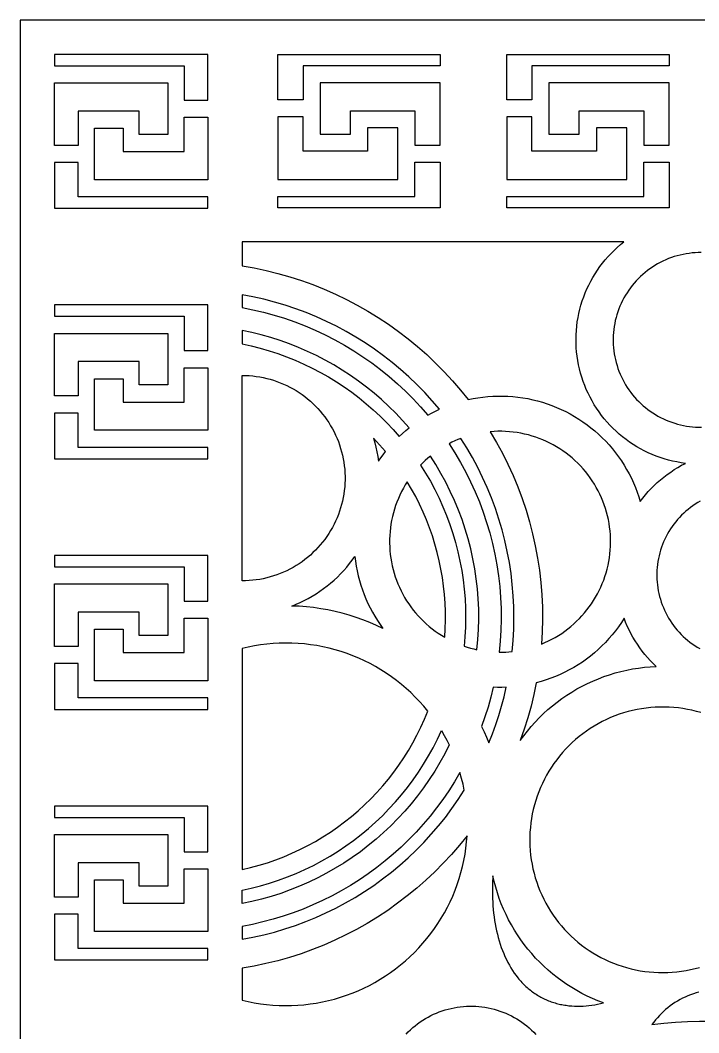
# Model space of a CAD drawing. Header units: millimetres. Extents: x 18407 to 19207, y 1 to 1601.
# Drawn here: x 18407 to 18805, y 1008 to 1601 of the extents above; entities that cross this region are included whole.
import ezdxf

# ---------------------------------------------------------------- set-up
doc = ezdxf.new("R2010")
doc.units = ezdxf.units.MM
doc.layers.get('0').update_dxf_attribs({"color": 1, "true_color": 0xff0000})

msp = doc.modelspace()

# ---------------------------------------------------------------- linework, layer by layer
for points in [[(18407.23, 1.46), (19207.23, 1.46), (19207.23, 1601.46), (18407.23, 1601.46)], [(18427.23, 1574.81), (18503.25, 1574.81), (18503.25, 1554.66), (18517.23, 1554.66), (18517.23, 1581.46), (18427.23, 1581.46)], [(18653.32, 1574.82), (18572.96, 1574.82), (18572.96, 1554.73), (18558.18, 1554.73), (18558.18, 1581.46), (18653.32, 1581.46)], [(18787.45, 1574.82), (18707.09, 1574.82), (18707.09, 1554.73), (18692.31, 1554.73), (18692.31, 1581.46), (18787.45, 1581.46)], [(18427.23, 1528.05), (18427.23, 1564.78), (18493.79, 1564.78), (18493.79, 1534.52), (18476.96, 1534.52), (18476.96, 1548.19), (18441.21, 1548.19), (18441.21, 1528.05)], [(18653.32, 1528.19), (18653.32, 1564.82), (18582.96, 1564.82), (18582.96, 1534.64), (18600.75, 1534.64), (18600.75, 1548.28), (18638.54, 1548.28), (18638.54, 1528.19)], [(18787.45, 1528.19), (18787.45, 1564.82), (18717.09, 1564.82), (18717.09, 1534.64), (18734.88, 1534.64), (18734.88, 1548.28), (18772.67, 1548.28), (18772.67, 1528.19)], [(18517.23, 1544.64), (18517.23, 1507.91), (18450.67, 1507.91), (18450.67, 1538.17), (18467.5, 1538.17), (18467.5, 1524.49), (18503.25, 1524.49), (18503.25, 1544.64)], [(18558.18, 1544.73), (18558.18, 1508.1), (18628.54, 1508.1), (18628.54, 1538.28), (18610.75, 1538.28), (18610.75, 1524.64), (18572.96, 1524.64), (18572.96, 1544.73)], [(18692.31, 1544.73), (18692.31, 1508.1), (18762.67, 1508.1), (18762.67, 1538.28), (18744.88, 1538.28), (18744.88, 1524.64), (18707.09, 1524.64), (18707.09, 1544.73)], [(18517.23, 1497.88), (18441.21, 1497.88), (18441.21, 1518.02), (18427.23, 1518.02), (18427.23, 1491.23), (18517.23, 1491.23)], [(18558.18, 1498.1), (18638.54, 1498.1), (18638.54, 1518.19), (18653.32, 1518.19), (18653.32, 1491.46), (18558.18, 1491.46)], [(18692.31, 1498.1), (18772.67, 1498.1), (18772.67, 1518.19), (18787.45, 1518.19), (18787.45, 1491.46), (18692.31, 1491.46)], [(18427.23, 1427.83), (18503.25, 1427.83), (18503.25, 1407.69), (18517.23, 1407.69), (18517.23, 1434.49), (18427.23, 1434.49)], [(18427.23, 1381.07), (18427.23, 1417.8), (18493.79, 1417.8), (18493.79, 1387.54), (18476.96, 1387.54), (18476.96, 1401.22), (18441.21, 1401.22), (18441.21, 1381.07)], [(18517.23, 1397.66), (18517.23, 1360.93), (18450.67, 1360.93), (18450.67, 1391.19), (18467.5, 1391.19), (18467.5, 1377.52), (18503.25, 1377.52), (18503.25, 1397.66)], [(18517.23, 1350.9), (18441.21, 1350.9), (18441.21, 1371.05), (18427.23, 1371.05), (18427.23, 1344.25), (18517.23, 1344.25)], [(18427.23, 1280.85), (18503.25, 1280.85), (18503.25, 1260.71), (18517.23, 1260.71), (18517.23, 1287.51), (18427.23, 1287.51)], [(18427.23, 1234.1), (18427.23, 1270.83), (18493.79, 1270.83), (18493.79, 1240.57), (18476.96, 1240.57), (18476.96, 1254.24), (18441.21, 1254.24), (18441.21, 1234.1)], [(18517.23, 1250.68), (18517.23, 1213.95), (18450.67, 1213.95), (18450.67, 1244.21), (18467.5, 1244.21), (18467.5, 1230.54), (18503.25, 1230.54), (18503.25, 1250.68)], [(18517.23, 1203.93), (18441.21, 1203.93), (18441.21, 1224.07), (18427.23, 1224.07), (18427.23, 1197.27), (18517.23, 1197.27)], [(18427.23, 1133.88), (18503.25, 1133.88), (18503.25, 1113.73), (18517.23, 1113.73), (18517.23, 1140.53), (18427.23, 1140.53)], [(18427.23, 1087.12), (18427.23, 1123.85), (18493.79, 1123.85), (18493.79, 1093.59), (18476.96, 1093.59), (18476.96, 1107.26), (18441.21, 1107.26), (18441.21, 1087.12)], [(18517.23, 1103.71), (18517.23, 1066.98), (18450.67, 1066.98), (18450.67, 1097.24), (18467.5, 1097.24), (18467.5, 1083.57), (18503.25, 1083.57), (18503.25, 1103.71)], [(18517.23, 1056.95), (18441.21, 1056.95), (18441.21, 1077.09), (18427.23, 1077.09), (18427.23, 1050.3), (18517.23, 1050.3)]]:
    msp.add_lwpolyline(points, close=True)
for points in [[(18760.97, 1471.46), (18537.23, 1471.46), (18537.23, 1457.39)], [(18797.04, 1341.56), (18794.54, 1341.92), (18792.05, 1342.35), (18789.57, 1342.88), (18787.12, 1343.48), (18784.69, 1344.18), (18782.28, 1344.95), (18779.91, 1345.81), (18777.56, 1346.76), (18775.25, 1347.78), (18772.97, 1348.88), (18770.74, 1350.06), (18768.54, 1351.32), (18766.4, 1352.65), (18764.29, 1354.05), (18762.24, 1355.53), (18760.24, 1357.08), (18758.3, 1358.7), (18756.41, 1360.38), (18754.59, 1362.13), (18752.82, 1363.93), (18751.12, 1365.8), (18749.48, 1367.73), (18747.91, 1369.71), (18746.41, 1371.75), (18744.99, 1373.84), (18743.63, 1375.97), (18742.35, 1378.15), (18741.15, 1380.37), (18740.02, 1382.64), (18738.98, 1384.94), (18738.01, 1387.27), (18737.13, 1389.64), (18736.33, 1392.04), (18735.61, 1394.46), (18734.97, 1396.91), (18734.42, 1399.38), (18733.96, 1401.86), (18733.58, 1404.36), (18733.29, 1406.87), (18733.09, 1409.39), (18732.98, 1411.92), (18732.95, 1414.45), (18733.01, 1416.97), (18733.16, 1419.5), (18733.39, 1422.01), (18733.71, 1424.52), (18734.12, 1427.02), (18734.62, 1429.5), (18735.2, 1431.96), (18735.86, 1434.4), (18736.61, 1436.81), (18737.44, 1439.2), (18738.36, 1441.55), (18739.35, 1443.88), (18740.43, 1446.16), (18741.58, 1448.41), (18742.81, 1450.62), (18744.12, 1452.79), (18745.5, 1454.9), (18746.96, 1456.97), (18748.48, 1458.99), (18750.07, 1460.95), (18751.73, 1462.86), (18753.46, 1464.7), (18755.25, 1466.49), (18757.1, 1468.21), (18759.01, 1469.87), (18760.97, 1471.46)], [(18806.27, 1465.18), (18804.5, 1465.16), (18802.72, 1465.08), (18800.95, 1464.94), (18799.18, 1464.74), (18797.42, 1464.47), (18795.67, 1464.15), (18793.94, 1463.76), (18792.21, 1463.31), (18790.51, 1462.81), (18788.82, 1462.24), (18787.16, 1461.62), (18785.51, 1460.94), (18783.89, 1460.21), (18782.3, 1459.41), (18780.74, 1458.57), (18779.21, 1457.66), (18777.7, 1456.71), (18776.24, 1455.71), (18774.81, 1454.65), (18773.41, 1453.54), (18772.06, 1452.39), (18770.74, 1451.19), (18769.47, 1449.95), (18768.25, 1448.66), (18767.06, 1447.33), (18765.93, 1445.96), (18764.84, 1444.56), (18763.8, 1443.11), (18762.82, 1441.63), (18761.88, 1440.12), (18761, 1438.57), (18760.18, 1437), (18759.4, 1435.4), (18758.69, 1433.77), (18758.03, 1432.12), (18757.43, 1430.44), (18756.89, 1428.75), (18756.4, 1427.04), (18755.98, 1425.31), (18755.62, 1423.57), (18755.31, 1421.82), (18755.07, 1420.05), (18754.89, 1418.28), (18754.77, 1416.51), (18754.72, 1414.73), (18754.72, 1412.95), (18754.79, 1411.18), (18754.92, 1409.4), (18755.11, 1407.63), (18755.36, 1405.87), (18755.67, 1404.12), (18756.04, 1402.38), (18756.48, 1400.66), (18756.97, 1398.95), (18757.52, 1397.26), (18758.13, 1395.59), (18758.8, 1393.94), (18759.52, 1392.32), (18760.3, 1390.72), (18761.14, 1389.15), (18762.03, 1387.61), (18762.97, 1386.1), (18763.97, 1384.63), (18765.01, 1383.19), (18766.1, 1381.78), (18767.25, 1380.42), (18768.44, 1379.1), (18769.67, 1377.82), (18770.95, 1376.58), (18772.27, 1375.39), (18773.63, 1374.24), (18775.03, 1373.15), (18776.47, 1372.1), (18777.94, 1371.1), (18779.44, 1370.16), (18780.98, 1369.26), (18782.55, 1368.43), (18784.15, 1367.64), (18785.77, 1366.91), (18787.42, 1366.24), (18789.09, 1365.63), (18790.78, 1365.07), (18792.48, 1364.58), (18794.21, 1364.14), (18795.95, 1363.77), (18797.7, 1363.45), (18799.46, 1363.2), (18801.23, 1363), (18803, 1362.87), (18804.78, 1362.8), (18806.55, 1362.79)], [(18537.23, 1457.39), (18544.29, 1456.15), (18551.3, 1454.67), (18558.26, 1452.95), (18565.15, 1451), (18571.97, 1448.8), (18578.72, 1446.38), (18585.37, 1443.72), (18591.93, 1440.84), (18598.39, 1437.73), (18604.74, 1434.4), (18610.96, 1430.86), (18617.07, 1427.1), (18623.04, 1423.14), (18628.87, 1418.98), (18634.55, 1414.61), (18640.08, 1410.06), (18645.46, 1405.31), (18650.66, 1400.39), (18655.69, 1395.28), (18660.55, 1390.01), (18665.22, 1384.58), (18669.7, 1378.99)], [(18537.23, 1440.45), (18537.23, 1432.89)], [(18652.85, 1373.3), (18648.63, 1378.25), (18644.25, 1383.06), (18639.7, 1387.71), (18635.01, 1392.21), (18630.16, 1396.54), (18625.17, 1400.71), (18620.04, 1404.71), (18614.77, 1408.53), (18609.39, 1412.17), (18603.88, 1415.62), (18598.25, 1418.89), (18592.52, 1421.96), (18586.69, 1424.84), (18580.76, 1427.51), (18574.75, 1429.99), (18568.66, 1432.26), (18562.49, 1434.32), (18556.26, 1436.17), (18549.96, 1437.81), (18543.62, 1439.24), (18537.23, 1440.45)], [(18537.23, 1432.89), (18543.53, 1431.65), (18549.78, 1430.19), (18555.97, 1428.51), (18562.1, 1426.62), (18568.17, 1424.52), (18574.15, 1422.21), (18580.06, 1419.69), (18585.87, 1416.97), (18591.58, 1414.04), (18597.19, 1410.92), (18602.68, 1407.61), (18608.06, 1404.1), (18613.31, 1400.42), (18618.43, 1396.55), (18623.42, 1392.5), (18628.25, 1388.29), (18632.94, 1383.91), (18637.48, 1379.36), (18641.85, 1374.67), (18646.06, 1369.82)], [(18537.23, 1419.5), (18537.23, 1411.66)], [(18635.11, 1362.39), (18631.29, 1366.72), (18627.33, 1370.93), (18623.23, 1374.99), (18618.99, 1378.92), (18614.63, 1382.7), (18610.14, 1386.33), (18605.53, 1389.81), (18600.8, 1393.13), (18595.97, 1396.29), (18591.03, 1399.28), (18585.99, 1402.1), (18580.87, 1404.76), (18575.65, 1407.24), (18570.36, 1409.54), (18564.99, 1411.66), (18559.55, 1413.6), (18554.05, 1415.36), (18548.49, 1416.93), (18542.88, 1418.31), (18537.23, 1419.5)], [(18537.23, 1411.66), (18542.55, 1410.49), (18547.83, 1409.14), (18553.05, 1407.62), (18558.23, 1405.92), (18563.35, 1404.06), (18568.4, 1402.02), (18573.38, 1399.82), (18578.28, 1397.45), (18583.1, 1394.92), (18587.84, 1392.23), (18592.48, 1389.39), (18597.03, 1386.39), (18601.47, 1383.24), (18605.81, 1379.95), (18610.03, 1376.51), (18614.14, 1372.94), (18618.13, 1369.22), (18621.99, 1365.38), (18625.72, 1361.42), (18629.32, 1357.33)], [(18537.23, 1393.15), (18539.31, 1393.12), (18541.39, 1393.01), (18543.47, 1392.84), (18545.53, 1392.59), (18547.59, 1392.27), (18549.64, 1391.88), (18551.67, 1391.42), (18553.68, 1390.89), (18555.68, 1390.29), (18557.65, 1389.62), (18559.6, 1388.88), (18561.52, 1388.08), (18563.41, 1387.21), (18565.27, 1386.28), (18567.1, 1385.28), (18568.89, 1384.22), (18570.64, 1383.1), (18572.36, 1381.92), (18574.03, 1380.68), (18575.66, 1379.38), (18577.24, 1378.03), (18578.78, 1376.62), (18580.27, 1375.17), (18581.7, 1373.66), (18583.08, 1372.1), (18584.41, 1370.5), (18585.68, 1368.85), (18586.89, 1367.15), (18588.05, 1365.42), (18589.14, 1363.65), (18590.17, 1361.84), (18591.14, 1360), (18592.05, 1358.12), (18592.89, 1356.22), (18593.66, 1354.28), (18594.36, 1352.32), (18595, 1350.34), (18595.57, 1348.34), (18596.07, 1346.32), (18596.5, 1344.28), (18596.85, 1342.23), (18597.14, 1340.17), (18597.36, 1338.09), (18597.5, 1336.02), (18597.57, 1333.94), (18597.57, 1331.85), (18597.5, 1329.77), (18597.36, 1327.7), (18597.14, 1325.62), (18596.85, 1323.56), (18596.5, 1321.51), (18596.07, 1319.47), (18595.57, 1317.45), (18595, 1315.45), (18594.36, 1313.47), (18593.66, 1311.51), (18592.89, 1309.57), (18592.05, 1307.67), (18591.14, 1305.79), (18590.17, 1303.95), (18589.14, 1302.14), (18588.05, 1300.37), (18586.89, 1298.64), (18585.68, 1296.94), (18584.41, 1295.29), (18583.08, 1293.69), (18581.7, 1292.13), (18580.27, 1290.62), (18578.78, 1289.17), (18577.24, 1287.76), (18575.66, 1286.41), (18574.03, 1285.11), (18572.36, 1283.87), (18570.64, 1282.69), (18568.89, 1281.57), (18567.1, 1280.51), (18565.27, 1279.51), (18563.41, 1278.58), (18561.52, 1277.71), (18559.6, 1276.91), (18557.65, 1276.17), (18555.68, 1275.5), (18553.68, 1274.9), (18551.67, 1274.37), (18549.64, 1273.91), (18547.59, 1273.52), (18545.53, 1273.2), (18543.47, 1272.95), (18541.39, 1272.78), (18539.31, 1272.67), (18537.23, 1272.64)], [(18537.23, 1272.64), (18537.23, 1393.15)], [(18669.7, 1378.99), (18672.58, 1379.58), (18675.47, 1380.08), (18678.39, 1380.47), (18681.31, 1380.77), (18684.24, 1380.96), (18687.18, 1381.05), (18690.12, 1381.05), (18693.05, 1380.94), (18695.98, 1380.73), (18698.91, 1380.42), (18701.82, 1380.01), (18704.71, 1379.5), (18707.59, 1378.89), (18710.44, 1378.18), (18713.26, 1377.37), (18716.06, 1376.47), (18718.82, 1375.47), (18721.55, 1374.38), (18724.24, 1373.2), (18726.89, 1371.92), (18729.49, 1370.55), (18732.04, 1369.1), (18734.54, 1367.55), (18736.99, 1365.93), (18739.38, 1364.22), (18741.71, 1362.42), (18743.97, 1360.55), (18746.17, 1358.6), (18748.31, 1356.58), (18750.37, 1354.49), (18752.36, 1352.32), (18754.27, 1350.09), (18756.1, 1347.8), (18757.86, 1345.44), (18759.53, 1343.02), (18761.12, 1340.55), (18762.62, 1338.03), (18764.04, 1335.45), (18765.36, 1332.83), (18766.6, 1330.16), (18767.74, 1327.45), (18768.79, 1324.71), (18769.74, 1321.93), (18770.6, 1319.12)], [(18646.06, 1369.82), (18648.28, 1371.05), (18650.55, 1372.21), (18652.85, 1373.3)], [(18629.32, 1357.33), (18631.19, 1359.07), (18633.13, 1360.76), (18635.11, 1362.39)], [(18712.67, 1235.53), (18714.74, 1236.41), (18716.78, 1237.36), (18718.78, 1238.37), (18720.75, 1239.46), (18722.68, 1240.62), (18724.57, 1241.84), (18726.41, 1243.13), (18728.21, 1244.48), (18729.96, 1245.89), (18731.66, 1247.36), (18733.31, 1248.89), (18734.9, 1250.47), (18736.44, 1252.11), (18737.92, 1253.81), (18739.34, 1255.55), (18740.7, 1257.34), (18741.99, 1259.18), (18743.22, 1261.06), (18744.39, 1262.98), (18745.49, 1264.94), (18746.52, 1266.94), (18747.48, 1268.97), (18748.36, 1271.04), (18749.18, 1273.13), (18749.92, 1275.26), (18750.59, 1277.4), (18751.18, 1279.57), (18751.7, 1281.76), (18752.14, 1283.96), (18752.51, 1286.18), (18752.8, 1288.41), (18753.01, 1290.65), (18753.14, 1292.89), (18753.2, 1295.14), (18753.17, 1297.39), (18753.07, 1299.64), (18752.89, 1301.88), (18752.63, 1304.11), (18752.3, 1306.33), (18751.89, 1308.54), (18751.4, 1310.74), (18750.84, 1312.91), (18750.2, 1315.07), (18749.49, 1317.2), (18748.7, 1319.31), (18747.84, 1321.38), (18746.91, 1323.43), (18745.91, 1325.44), (18744.84, 1327.42), (18743.7, 1329.36), (18742.49, 1331.26), (18741.22, 1333.11), (18739.89, 1334.92), (18738.49, 1336.68), (18737.04, 1338.4), (18735.52, 1340.06), (18733.95, 1341.67), (18732.32, 1343.22), (18730.64, 1344.71), (18728.91, 1346.15), (18727.13, 1347.52), (18725.31, 1348.83), (18723.44, 1350.08), (18721.53, 1351.26), (18719.57, 1352.38), (18717.58, 1353.43), (18715.56, 1354.4), (18713.5, 1355.31), (18711.41, 1356.14), (18709.3, 1356.91), (18707.16, 1357.59), (18705, 1358.21), (18702.81, 1358.74), (18700.61, 1359.2), (18698.4, 1359.59), (18696.17, 1359.9), (18693.93, 1360.13), (18691.69, 1360.28), (18689.44, 1360.35), (18687.2, 1360.35), (18684.95, 1360.27), (18682.71, 1360.11)], [(18682.71, 1360.11), (18686.37, 1353.87), (18689.82, 1347.51), (18693.04, 1341.03), (18696.03, 1334.44), (18698.8, 1327.76), (18701.33, 1320.98), (18703.63, 1314.12), (18705.68, 1307.18), (18707.49, 1300.18), (18709.06, 1293.11), (18710.39, 1286), (18711.46, 1278.85), (18712.29, 1271.66), (18712.87, 1264.45), (18713.2, 1257.22), (18713.27, 1249.98), (18713.1, 1242.75), (18712.67, 1235.53)], [(18621.3, 1348.5), (18617.86, 1352.48), (18614.28, 1356.35)], [(18614.28, 1356.35), (18615.04, 1353.68), (18615.71, 1350.98), (18616.29, 1348.27), (18616.78, 1345.53), (18617.16, 1342.78)], [(18665.44, 1356.14), (18663.69, 1355.45), (18661.95, 1354.7), (18660.24, 1353.91), (18658.55, 1353.06)], [(18695.49, 1231.21), (18696.07, 1237.73), (18696.43, 1244.27), (18696.56, 1250.82), (18696.47, 1257.38), (18696.15, 1263.92), (18695.61, 1270.45), (18694.85, 1276.96), (18693.87, 1283.43), (18692.66, 1289.87), (18691.24, 1296.27), (18689.6, 1302.61), (18687.74, 1308.89), (18685.67, 1315.11), (18683.39, 1321.25), (18680.9, 1327.31), (18678.21, 1333.28), (18675.31, 1339.16), (18672.22, 1344.93), (18668.92, 1350.6), (18665.44, 1356.14)], [(18617.16, 1342.78), (18618.49, 1344.72), (18619.87, 1346.63), (18621.3, 1348.5)], [(18658.55, 1353.06), (18662, 1347.65), (18665.25, 1342.12), (18668.31, 1336.48), (18671.17, 1330.74), (18673.83, 1324.9), (18676.28, 1318.98), (18678.53, 1312.97), (18680.57, 1306.88), (18682.39, 1300.73), (18684, 1294.53), (18685.39, 1288.26), (18686.56, 1281.96), (18687.51, 1275.61), (18688.25, 1269.24), (18688.76, 1262.85), (18689.04, 1256.44), (18689.1, 1250.02), (18688.95, 1243.61), (18688.56, 1237.21), (18687.96, 1230.82)], [(18647.56, 1345.84), (18646.06, 1344.58), (18644.61, 1343.29), (18643.19, 1341.95), (18641.82, 1340.56)], [(18674.88, 1232.25), (18675.44, 1238.19), (18675.8, 1244.14), (18675.95, 1250.1), (18675.89, 1256.06), (18675.62, 1262.01), (18675.15, 1267.95), (18674.47, 1273.87), (18673.59, 1279.77), (18672.5, 1285.63), (18671.2, 1291.45), (18669.71, 1297.22), (18668.01, 1302.93), (18666.12, 1308.58), (18664.03, 1314.17), (18661.75, 1319.67), (18659.28, 1325.1), (18656.62, 1330.43), (18653.78, 1335.67), (18650.76, 1340.81), (18647.56, 1345.84)], [(18641.82, 1340.56), (18644.77, 1335.84), (18647.57, 1331.03), (18650.19, 1326.12), (18652.65, 1321.12), (18654.94, 1316.04), (18657.06, 1310.89), (18658.99, 1305.67), (18660.75, 1300.38), (18662.33, 1295.04), (18663.72, 1289.65), (18664.93, 1284.21), (18665.96, 1278.74), (18666.8, 1273.23), (18667.44, 1267.7), (18667.91, 1262.15), (18668.18, 1256.59), (18668.26, 1251.02), (18668.15, 1245.45), (18667.85, 1239.89), (18667.36, 1234.34)], [(18770.6, 1319.12), (18772.1, 1321.12), (18773.67, 1323.06), (18775.31, 1324.95), (18777.01, 1326.79), (18778.77, 1328.56), (18780.59, 1330.28), (18782.47, 1331.93), (18784.41, 1333.51), (18786.39, 1335.03), (18788.43, 1336.48), (18790.52, 1337.86), (18792.65, 1339.17), (18794.82, 1340.41), (18797.04, 1341.56)], [(18634.03, 1330.75), (18632.85, 1328.86), (18631.74, 1326.92), (18630.69, 1324.95), (18629.72, 1322.94), (18628.81, 1320.9), (18627.97, 1318.83), (18627.21, 1316.74), (18626.51, 1314.61), (18625.9, 1312.47), (18625.35, 1310.31), (18624.88, 1308.12), (18624.49, 1305.93), (18624.17, 1303.72), (18623.93, 1301.5), (18623.76, 1299.27), (18623.67, 1297.04), (18623.66, 1294.81), (18623.73, 1292.58), (18623.87, 1290.35), (18624.09, 1288.13), (18624.38, 1285.92), (18624.75, 1283.72), (18625.2, 1281.53), (18625.72, 1279.36), (18626.32, 1277.21), (18626.99, 1275.08), (18627.73, 1272.98), (18628.55, 1270.9), (18629.43, 1268.85), (18630.39, 1266.83), (18631.42, 1264.85), (18632.51, 1262.9), (18633.67, 1261), (18634.89, 1259.13), (18636.18, 1257.31), (18637.53, 1255.53), (18638.94, 1253.8), (18640.41, 1252.12), (18641.94, 1250.49), (18643.52, 1248.92), (18645.15, 1247.4), (18646.84, 1245.94), (18648.58, 1244.53), (18650.36, 1243.19), (18652.19, 1241.91), (18654.06, 1240.69), (18655.97, 1239.54)], [(18655.97, 1239.54), (18656.28, 1244.55), (18656.42, 1249.57), (18656.4, 1254.59), (18656.21, 1259.6), (18655.86, 1264.61), (18655.34, 1269.6), (18654.66, 1274.57), (18653.81, 1279.52), (18652.8, 1284.44), (18651.62, 1289.32), (18650.29, 1294.16), (18648.79, 1298.95), (18647.14, 1303.69), (18645.33, 1308.37), (18643.37, 1312.99), (18641.26, 1317.55), (18639, 1322.03), (18636.59, 1326.43), (18634.03, 1330.75)], [(18805.79, 1319.4), (18804.3, 1318.54), (18802.84, 1317.62), (18801.41, 1316.66), (18800.02, 1315.64), (18798.66, 1314.58), (18797.34, 1313.47), (18796.06, 1312.32), (18794.83, 1311.12), (18793.63, 1309.88), (18792.48, 1308.6), (18791.37, 1307.28), (18790.31, 1305.93), (18789.29, 1304.54), (18788.33, 1303.11), (18787.41, 1301.65), (18786.55, 1300.16), (18785.74, 1298.64), (18784.98, 1297.09), (18784.28, 1295.52), (18783.63, 1293.92), (18783.04, 1292.3), (18782.5, 1290.67), (18782.02, 1289.01), (18781.6, 1287.34), (18781.24, 1285.66), (18780.93, 1283.96), (18780.69, 1282.26), (18780.5, 1280.55), (18780.37, 1278.83), (18780.31, 1277.11), (18780.3, 1275.38), (18780.35, 1273.66), (18780.46, 1271.94), (18780.63, 1270.23), (18780.87, 1268.52), (18781.16, 1266.82), (18781.51, 1265.14), (18781.91, 1263.46), (18782.38, 1261.8), (18782.9, 1260.16), (18783.48, 1258.54), (18784.12, 1256.94), (18784.81, 1255.36), (18785.55, 1253.81), (18786.35, 1252.28), (18787.2, 1250.78), (18788.1, 1249.32), (18789.05, 1247.88), (18790.06, 1246.48), (18791.11, 1245.11), (18792.2, 1243.78), (18793.34, 1242.5), (18794.53, 1241.25), (18795.76, 1240.04), (18797.03, 1238.87), (18798.34, 1237.76), (18799.69, 1236.68), (18801.07, 1235.66), (18802.49, 1234.68), (18803.94, 1233.75), (18805.42, 1232.88)], [(18566.4, 1257.88), (18568.85, 1258.88), (18571.28, 1259.96), (18573.67, 1261.12), (18576.01, 1262.36), (18578.32, 1263.67), (18580.58, 1265.06), (18582.79, 1266.53), (18584.96, 1268.06), (18587.07, 1269.67), (18589.13, 1271.34), (18591.13, 1273.09), (18593.07, 1274.89), (18594.95, 1276.76), (18596.77, 1278.69), (18598.53, 1280.68), (18600.22, 1282.73), (18601.84, 1284.83), (18603.39, 1286.99)], [(18603.39, 1286.99), (18603.73, 1284.14), (18604.16, 1281.3), (18604.69, 1278.47), (18605.31, 1275.67), (18606.02, 1272.89), (18606.83, 1270.14), (18607.73, 1267.41), (18608.73, 1264.72), (18609.81, 1262.06), (18610.98, 1259.44), (18612.24, 1256.86), (18613.58, 1254.32), (18615.01, 1251.83), (18616.52, 1249.39), (18618.11, 1247), (18619.78, 1244.66)], [(18619.78, 1244.66), (18615.93, 1246.49), (18612.02, 1248.19), (18608.05, 1249.75), (18604.04, 1251.18), (18599.97, 1252.48), (18595.87, 1253.64), (18591.73, 1254.67), (18587.56, 1255.55), (18583.37, 1256.3), (18579.15, 1256.91), (18574.91, 1257.37), (18570.66, 1257.7), (18566.4, 1257.88)], [(18761.14, 1250.66), (18759.53, 1248.15), (18757.83, 1245.71), (18756.05, 1243.32), (18754.19, 1241), (18752.25, 1238.74), (18750.24, 1236.55), (18748.14, 1234.44), (18745.98, 1232.4), (18743.74, 1230.43), (18741.44, 1228.54), (18739.07, 1226.74), (18736.65, 1225.02), (18734.16, 1223.38), (18731.62, 1221.83), (18729.02, 1220.37), (18726.38, 1219.01), (18723.69, 1217.73), (18720.96, 1216.55), (18718.19, 1215.47), (18715.38, 1214.48), (18712.54, 1213.59), (18709.67, 1212.8)], [(18779.93, 1222.41), (18778.17, 1224.1), (18776.46, 1225.86), (18774.82, 1227.67), (18773.24, 1229.53), (18771.72, 1231.45), (18770.26, 1233.42), (18768.88, 1235.43), (18767.56, 1237.49), (18766.3, 1239.59), (18765.12, 1241.73), (18764.02, 1243.91), (18762.98, 1246.13), (18762.02, 1248.38), (18761.14, 1250.66)], [(18646.05, 1196.24), (18643.7, 1199.07), (18641.26, 1201.82), (18638.72, 1204.48), (18636.1, 1207.06), (18633.38, 1209.54), (18630.59, 1211.92), (18627.71, 1214.21), (18624.75, 1216.39), (18621.72, 1218.48), (18618.62, 1220.45), (18615.45, 1222.32), (18612.23, 1224.08), (18608.94, 1225.72), (18605.6, 1227.25), (18602.2, 1228.67), (18598.76, 1229.96), (18595.28, 1231.14), (18591.76, 1232.19), (18588.2, 1233.12), (18584.61, 1233.93), (18581, 1234.62), (18577.37, 1235.18), (18573.72, 1235.61), (18570.05, 1235.92), (18566.38, 1236.1), (18562.71, 1236.15), (18559.03, 1236.07), (18555.36, 1235.87), (18551.7, 1235.55), (18548.05, 1235.09), (18544.42, 1234.51), (18540.81, 1233.81), (18537.23, 1232.98)], [(18537.23, 1232.98), (18537.23, 1103.25)], [(18667.36, 1234.34), (18669.22, 1233.73), (18671.09, 1233.18), (18672.97, 1232.69), (18674.88, 1232.25)], [(18687.96, 1230.82), (18689.84, 1230.84), (18691.73, 1230.9), (18693.61, 1231.03), (18695.49, 1231.21)], [(18700.28, 1178.95), (18702.33, 1181.78), (18704.46, 1184.53), (18706.69, 1187.2), (18709.01, 1189.8), (18711.42, 1192.32), (18713.91, 1194.75), (18716.49, 1197.09), (18719.14, 1199.35), (18721.87, 1201.52), (18724.67, 1203.59), (18727.54, 1205.56), (18730.47, 1207.43), (18733.47, 1209.2), (18736.53, 1210.87), (18739.64, 1212.43), (18742.81, 1213.89), (18746.02, 1215.23), (18749.28, 1216.47), (18752.57, 1217.59), (18755.91, 1218.6), (18759.27, 1219.5), (18762.67, 1220.27), (18766.09, 1220.94), (18769.53, 1221.48), (18772.98, 1221.91), (18776.45, 1222.22), (18779.93, 1222.41)], [(18709.67, 1212.8), (18708.25, 1205.91), (18706.6, 1199.08), (18704.72, 1192.3), (18702.62, 1185.59), (18700.28, 1178.95)], [(18684.45, 1210.21), (18683.01, 1204.37), (18681.38, 1198.59), (18679.56, 1192.86), (18677.56, 1187.19)], [(18681.84, 1177.71), (18683.94, 1182.99), (18685.89, 1188.33), (18687.68, 1193.73), (18689.31, 1199.17), (18690.78, 1204.66), (18692.08, 1210.2)], [(18692.08, 1210.2), (18689.54, 1210.13), (18686.99, 1210.13), (18684.45, 1210.21)], [(18537.23, 1103.25), (18542.23, 1104.43), (18547.19, 1105.79), (18552.1, 1107.31), (18556.96, 1108.99), (18561.75, 1110.85), (18566.48, 1112.86), (18571.14, 1115.03), (18575.72, 1117.36), (18580.22, 1119.84), (18584.64, 1122.47), (18588.96, 1125.25), (18593.19, 1128.18), (18597.31, 1131.24), (18601.33, 1134.45), (18605.24, 1137.79), (18609.03, 1141.26), (18612.7, 1144.85), (18616.25, 1148.57), (18619.67, 1152.41), (18622.96, 1156.36), (18626.11, 1160.42), (18629.13, 1164.58), (18632, 1168.85), (18634.72, 1173.21), (18637.3, 1177.66), (18639.72, 1182.19), (18641.99, 1186.8), (18644.1, 1191.49), (18646.05, 1196.24)], [(18806.13, 1195.33), (18803.53, 1196.06), (18800.9, 1196.7), (18798.25, 1197.25), (18795.59, 1197.71), (18792.91, 1198.08), (18790.22, 1198.35), (18787.52, 1198.53), (18784.82, 1198.61), (18782.12, 1198.6), (18779.41, 1198.5), (18776.72, 1198.3), (18774.03, 1198.01), (18771.35, 1197.63), (18768.69, 1197.16), (18766.05, 1196.59), (18763.43, 1195.93), (18760.83, 1195.18), (18758.26, 1194.34), (18755.72, 1193.41), (18753.22, 1192.4), (18750.75, 1191.3), (18748.32, 1190.11), (18745.93, 1188.84), (18743.59, 1187.49), (18741.3, 1186.05), (18739.06, 1184.54), (18736.87, 1182.95), (18734.74, 1181.29), (18732.67, 1179.55), (18730.66, 1177.74), (18728.71, 1175.87), (18726.83, 1173.93), (18725.02, 1171.92), (18723.28, 1169.85), (18721.61, 1167.72), (18720.02, 1165.54), (18718.5, 1163.3), (18717.06, 1161.01), (18715.7, 1158.67), (18714.43, 1156.29), (18713.23, 1153.86), (18712.13, 1151.4), (18711.11, 1148.9), (18710.17, 1146.36), (18709.33, 1143.79), (18708.57, 1141.19), (18707.91, 1138.57), (18707.33, 1135.93), (18706.85, 1133.27), (18706.46, 1130.6), (18706.17, 1127.91), (18705.97, 1125.21), (18705.86, 1122.51), (18705.84, 1119.81), (18705.92, 1117.11), (18706.1, 1114.41), (18706.36, 1111.72), (18706.72, 1109.04), (18707.17, 1106.37), (18707.72, 1103.72), (18708.36, 1101.1), (18709.08, 1098.49), (18709.9, 1095.92), (18710.81, 1093.37), (18711.8, 1090.85), (18712.88, 1088.38), (18714.05, 1085.94), (18715.29, 1083.54), (18716.63, 1081.19), (18718.04, 1078.88), (18719.53, 1076.63), (18721.1, 1074.43), (18722.75, 1072.28), (18724.47, 1070.19), (18726.26, 1068.17), (18728.11, 1066.21), (18730.04, 1064.31), (18732.03, 1062.48), (18734.08, 1060.72), (18736.2, 1059.03), (18738.37, 1057.42), (18740.59, 1055.89), (18742.87, 1054.43), (18745.19, 1053.05), (18747.57, 1051.75), (18749.98, 1050.54), (18752.44, 1049.41), (18754.93, 1048.37), (18757.46, 1047.41), (18760.02, 1046.55), (18762.61, 1045.77), (18765.23, 1045.08), (18767.86, 1044.49), (18770.52, 1043.98), (18773.19, 1043.57), (18775.88, 1043.25), (18778.57, 1043.02), (18781.27, 1042.89), (18783.97, 1042.85), (18786.68, 1042.91), (18789.38, 1043.06), (18792.07, 1043.3), (18794.75, 1043.64), (18797.42, 1044.07), (18800.07, 1044.59), (18802.71, 1045.2), (18805.32, 1045.91)], [(18537.23, 1091.16), (18542.65, 1092.36), (18548.03, 1093.74), (18553.36, 1095.3), (18558.63, 1097.04), (18563.84, 1098.96), (18568.99, 1101.05), (18574.06, 1103.32), (18579.04, 1105.76), (18583.95, 1108.36), (18588.76, 1111.14), (18593.47, 1114.07), (18598.09, 1117.16), (18602.59, 1120.41), (18606.98, 1123.81), (18611.26, 1127.35), (18615.41, 1131.04), (18619.43, 1134.87), (18623.32, 1138.83), (18627.08, 1142.92), (18630.69, 1147.13), (18634.16, 1151.47), (18637.48, 1155.92), (18640.64, 1160.48), (18643.65, 1165.15), (18646.5, 1169.92), (18649.19, 1174.78), (18651.71, 1179.73), (18654.06, 1184.76)], [(18654.06, 1184.76), (18655.66, 1182), (18657.18, 1179.2), (18658.62, 1176.36)], [(18677.56, 1187.19), (18679.07, 1184.07), (18680.5, 1180.91), (18681.84, 1177.71)], [(18658.62, 1176.36), (18655.96, 1171.13), (18653.12, 1165.99), (18650.1, 1160.95), (18646.91, 1156.02), (18643.56, 1151.2), (18640.04, 1146.5), (18636.36, 1141.92), (18632.53, 1137.47), (18628.55, 1133.16), (18624.42, 1128.98), (18620.15, 1124.95), (18615.74, 1121.07), (18611.21, 1117.34), (18606.55, 1113.76), (18601.77, 1110.35), (18596.87, 1107.11), (18591.87, 1104.04), (18586.76, 1101.14), (18581.56, 1098.41), (18576.27, 1095.87), (18570.89, 1093.51), (18565.44, 1091.33), (18559.92, 1089.34), (18554.33, 1087.55), (18548.68, 1085.94), (18542.98, 1084.53), (18537.23, 1083.32)], [(18664.93, 1160.14), (18661.77, 1154.8), (18658.42, 1149.56), (18654.91, 1144.45), (18651.22, 1139.45), (18647.37, 1134.58), (18643.35, 1129.85), (18639.18, 1125.25), (18634.85, 1120.79), (18630.38, 1116.48), (18625.77, 1112.33), (18621.01, 1108.33), (18616.13, 1104.5), (18611.12, 1100.83), (18605.99, 1097.33), (18600.74, 1094.01), (18595.38, 1090.87), (18589.93, 1087.91), (18584.37, 1085.13), (18578.73, 1082.55), (18573, 1080.15), (18567.19, 1077.95), (18561.31, 1075.94), (18555.37, 1074.14), (18549.37, 1072.53), (18543.32, 1071.13), (18537.23, 1069.94)], [(18667.45, 1149.82), (18666.72, 1153.29), (18665.89, 1156.73), (18664.93, 1160.14)], [(18537.23, 1062.37), (18543.58, 1063.58), (18549.89, 1064.99), (18556.14, 1066.62), (18562.34, 1068.45), (18568.47, 1070.5), (18574.53, 1072.75), (18580.51, 1075.2), (18586.41, 1077.85), (18592.21, 1080.7), (18597.91, 1083.75), (18603.51, 1086.98), (18608.99, 1090.4), (18614.36, 1094), (18619.6, 1097.79), (18624.71, 1101.74), (18629.68, 1105.87), (18634.51, 1110.16), (18639.2, 1114.61), (18643.73, 1119.22), (18648.11, 1123.98), (18652.32, 1128.88), (18656.36, 1133.92), (18660.24, 1139.1), (18663.93, 1144.4), (18667.45, 1149.82)], [(18669.13, 1123.11), (18664.66, 1117.57), (18659.99, 1112.19), (18655.14, 1106.96), (18650.12, 1101.91), (18644.93, 1097.03), (18639.57, 1092.33), (18634.06, 1087.82), (18628.4, 1083.5), (18622.59, 1079.37), (18616.64, 1075.45), (18610.57, 1071.73), (18604.37, 1068.22), (18598.05, 1064.92), (18591.63, 1061.85), (18585.1, 1058.99), (18578.48, 1056.36), (18571.78, 1053.95), (18564.99, 1051.78), (18558.14, 1049.84), (18551.22, 1048.13), (18544.25, 1046.66), (18537.23, 1045.43)], [(18537.23, 1026.66), (18540.79, 1025.84), (18544.38, 1025.14), (18547.98, 1024.56), (18551.61, 1024.1), (18555.25, 1023.77), (18558.9, 1023.57), (18562.55, 1023.49), (18566.2, 1023.54), (18569.85, 1023.71), (18573.49, 1024.01), (18577.12, 1024.43), (18580.74, 1024.98), (18584.33, 1025.65), (18587.89, 1026.44), (18591.43, 1027.36), (18594.94, 1028.39), (18598.4, 1029.55), (18601.83, 1030.83), (18605.2, 1032.22), (18608.53, 1033.72), (18611.81, 1035.35), (18615.02, 1037.08), (18618.18, 1038.92), (18621.27, 1040.87), (18624.29, 1042.92), (18627.24, 1045.08), (18630.12, 1047.34), (18632.91, 1049.69), (18635.62, 1052.14), (18638.25, 1054.68), (18640.79, 1057.31), (18643.23, 1060.02), (18645.58, 1062.82), (18647.83, 1065.7), (18649.99, 1068.65), (18652.04, 1071.67), (18653.98, 1074.77), (18655.82, 1077.92), (18657.55, 1081.14), (18659.17, 1084.42), (18660.67, 1087.75), (18662.06, 1091.13), (18663.33, 1094.56), (18664.48, 1098.02), (18665.51, 1101.53), (18666.42, 1105.07), (18667.21, 1108.63), (18667.88, 1112.23), (18668.42, 1115.84), (18668.84, 1119.47), (18669.13, 1123.11)], [(18684.2, 1099.59), (18684, 1095.15), (18683.94, 1090.73), (18684.02, 1086.34), (18684.12, 1084.17), (18684.26, 1082), (18684.44, 1079.85), (18684.66, 1077.71), (18684.92, 1075.59), (18685.22, 1073.5), (18685.56, 1071.42), (18685.95, 1069.37), (18686.37, 1067.34), (18686.84, 1065.34), (18687.35, 1063.37), (18687.91, 1061.43), (18688.5, 1059.52), (18689.14, 1057.65), (18689.82, 1055.81), (18690.55, 1054.01), (18691.31, 1052.25), (18692.12, 1050.53), (18692.97, 1048.85), (18693.86, 1047.22), (18694.79, 1045.63), (18695.76, 1044.09), (18696.77, 1042.6), (18697.82, 1041.16), (18698.91, 1039.76), (18699.47, 1039.09), (18700.03, 1038.42), (18700.61, 1037.77), (18701.19, 1037.13), (18701.79, 1036.51), (18702.39, 1035.9), (18703, 1035.3), (18703.62, 1034.72), (18704.25, 1034.15), (18704.89, 1033.6), (18705.53, 1033.05), (18706.19, 1032.53), (18706.85, 1032.01), (18707.52, 1031.52), (18708.19, 1031.03), (18708.88, 1030.56), (18709.57, 1030.11), (18710.27, 1029.67), (18710.97, 1029.24), (18711.68, 1028.83), (18712.4, 1028.43), (18713.13, 1028.05), (18713.86, 1027.68), (18714.6, 1027.33), (18715.34, 1026.99), (18716.09, 1026.66), (18716.85, 1026.35), (18717.61, 1026.06), (18718.38, 1025.78), (18719.15, 1025.51), (18719.92, 1025.26), (18720.71, 1025.02), (18721.49, 1024.8), (18722.28, 1024.59), (18723.08, 1024.4), (18723.88, 1024.22), (18724.68, 1024.06), (18725.49, 1023.91), (18726.3, 1023.77), (18727.12, 1023.65), (18728.76, 1023.45), (18730.41, 1023.3), (18732.07, 1023.21), (18733.74, 1023.17), (18735.42, 1023.19), (18737.1, 1023.25), (18738.8, 1023.37), (18740.49, 1023.54), (18742.19, 1023.76), (18743.89, 1024.03), (18745.59, 1024.34), (18747.29, 1024.7), (18748.99, 1025.11)], [(18748.99, 1025.11), (18745.78, 1026.34), (18742.61, 1027.67), (18739.49, 1029.11), (18736.43, 1030.66), (18733.41, 1032.31), (18730.45, 1034.06), (18727.56, 1035.9), (18724.73, 1037.85), (18721.96, 1039.89), (18719.27, 1042.02), (18716.65, 1044.24), (18714.1, 1046.55), (18711.64, 1048.94), (18709.25, 1051.41), (18706.96, 1053.97), (18704.75, 1056.6), (18702.63, 1059.3), (18700.6, 1062.07), (18698.66, 1064.91), (18696.83, 1067.82), (18695.09, 1070.78), (18693.46, 1073.8), (18691.92, 1076.87), (18690.49, 1080), (18689.17, 1083.17), (18687.96, 1086.38), (18686.85, 1089.63), (18685.86, 1092.92), (18684.97, 1096.24), (18684.2, 1099.59)], [(18537.23, 1083.32), (18537.23, 1091.16)], [(18537.23, 1069.94), (18537.23, 1062.37)], [(18537.23, 1045.43), (18537.23, 1026.66)], [(18804.97, 1031.42), (18803.32, 1030.96), (18801.7, 1030.43), (18800.09, 1029.86), (18798.5, 1029.22), (18796.94, 1028.53), (18795.4, 1027.79), (18793.89, 1027), (18792.4, 1026.15), (18790.95, 1025.25), (18789.53, 1024.3), (18788.14, 1023.3), (18786.79, 1022.26), (18785.48, 1021.16), (18784.2, 1020.03), (18782.97, 1018.85), (18781.77, 1017.62), (18780.62, 1016.36), (18779.52, 1015.05), (18778.46, 1013.71), (18777.45, 1012.34)], [(18633.34, 1006.79), (18634.61, 1008.09), (18635.92, 1009.35), (18637.28, 1010.55), (18638.67, 1011.71), (18640.11, 1012.82), (18641.58, 1013.88), (18643.09, 1014.89), (18644.64, 1015.85), (18646.21, 1016.75), (18647.82, 1017.59), (18649.45, 1018.38), (18651.11, 1019.11), (18652.8, 1019.78), (18654.51, 1020.4), (18656.23, 1020.95), (18657.98, 1021.45), (18659.74, 1021.88), (18661.52, 1022.25), (18663.31, 1022.56), (18665.11, 1022.81), (18666.91, 1022.99), (18668.72, 1023.11), (18670.54, 1023.17), (18672.35, 1023.16), (18674.17, 1023.1), (18675.98, 1022.97), (18677.78, 1022.77), (18679.58, 1022.51), (18681.36, 1022.19), (18683.14, 1021.81), (18684.9, 1021.37), (18686.64, 1020.87), (18688.37, 1020.3), (18690.07, 1019.68), (18691.75, 1019), (18693.41, 1018.26), (18695.04, 1017.46), (18696.64, 1016.6), (18698.21, 1015.69), (18699.75, 1014.73), (18701.25, 1013.71), (18702.72, 1012.65), (18704.15, 1011.53), (18705.54, 1010.36), (18706.89, 1009.14), (18708.19, 1007.88), (18709.45, 1006.58)], [(18777.45, 1012.34), (18784.36, 1013.2), (18791.3, 1013.83), (18798.26, 1014.24), (18805.22, 1014.42), (18812.19, 1014.37), (18819.15, 1014.09), (18826.1, 1013.59), (18833.03, 1012.86), (18839.93, 1011.9), (18846.79, 1010.72), (18853.62, 1009.32), (18860.39, 1007.69)]]:
    msp.add_lwpolyline(points)

doc.saveas('drawing.dxf')
